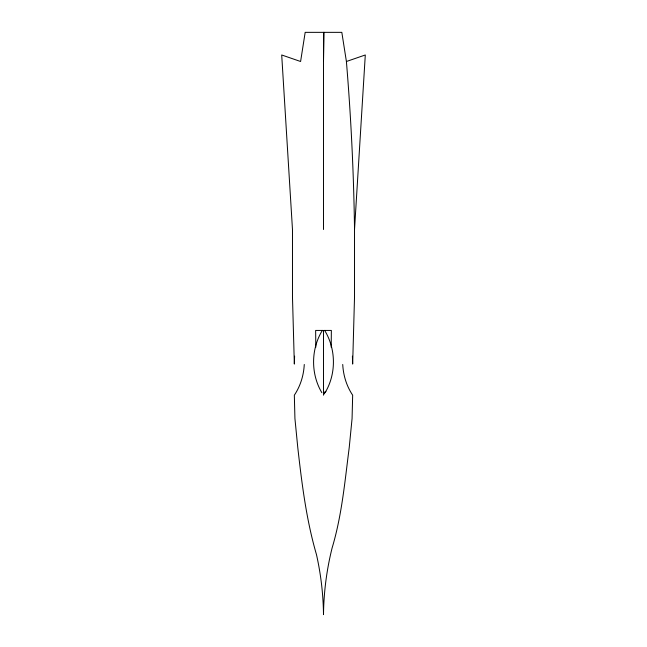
<?xml version="1.0" encoding="UTF-8"?>
<svg xmlns="http://www.w3.org/2000/svg" width="647" height="647" viewBox="0 0 647 647"><rect width="100%" height="100%" fill="white"/><g stroke="black" fill="none" stroke-linecap="round" stroke-linejoin="round"><path stroke-width="0.97" d="M331.199 347.245L331.353 330.431L323.799 330.431M323.5 61.497L324.09 32.35M294.603 356.149L294.336 364.059L292.476 296.795L292.476 229.507L281.704 54.979L300.596 61.497L305.174 32.35L341.826 32.35L346.404 61.497A2439.691 2439.691 0 0 1 354.524 229.507L354.524 296.795L352.664 364.059L352.397 356.149M354.524 229.507L365.296 54.979L346.404 61.497M304.268 364.471C303.718 375.341 300.418 386.13 294.336 395.188L294.927 418.512L297.774 447.53C301.85 483.535 306.29 519.678 316.464 554.56C320.896 574.269 323.257 594.447 323.5 614.65C323.767 592.199 326.662 569.789 332.097 548.009C341.907 515.352 344.883 481.198 349.226 447.53L352.073 418.512L352.664 395.188C346.582 386.13 343.282 375.341 342.732 364.471M325.061 392.697L325.764 391.338L325.077 392.697C336.391 373.926 336.133 349.081 324.657 330.431M322.343 330.431C310.843 349.081 310.657 373.877 321.866 392.697M323.201 330.431L315.647 330.431L315.801 347.245M324.487 393.053L324.519 393.958L324.462 391.969M323.5 32.35L323.5 229.507M323.5 330.431L323.5 395.188"/></g></svg>
